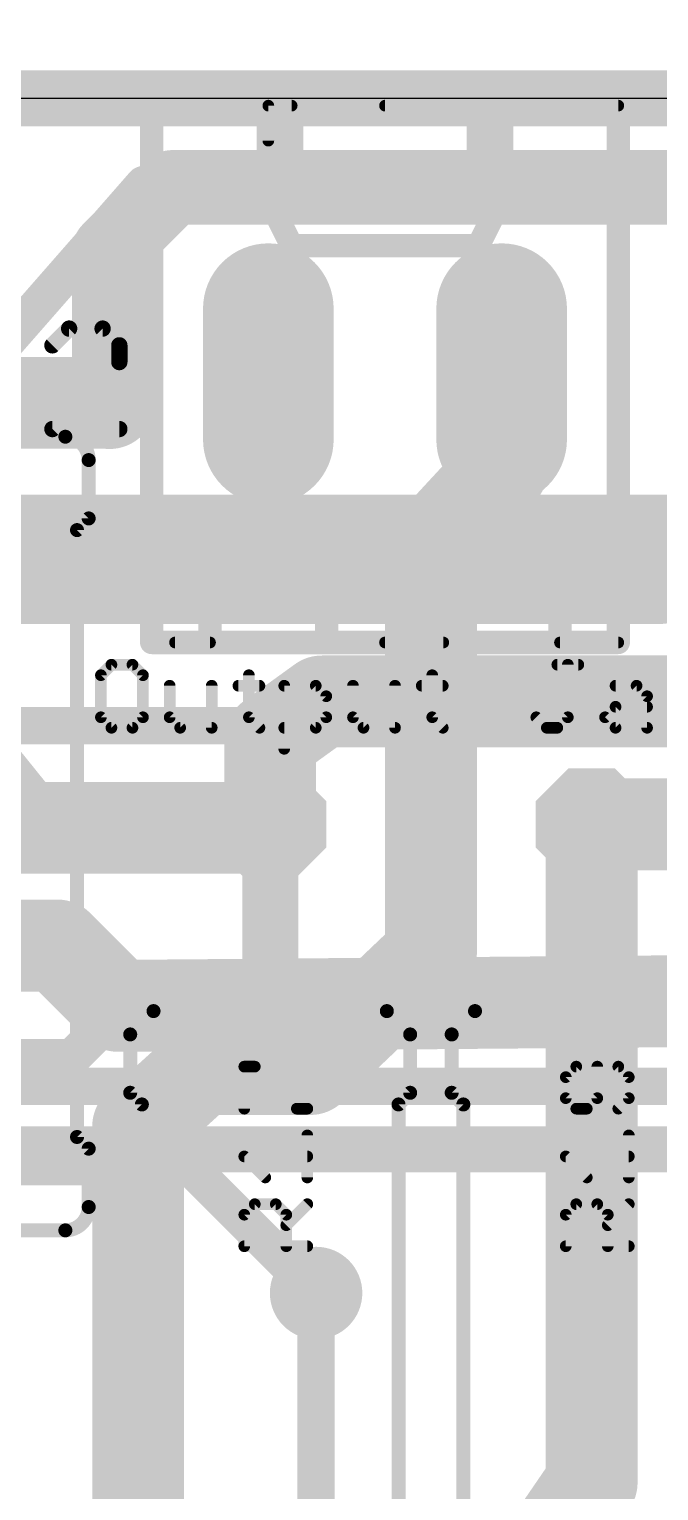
# Model space of a CAD drawing. Header units: inches. Extents: x -5 to 142, y -3 to 122.
# Drawn here: x 95.38 to 102.23, y 65.35 to 81.25 of the extents above; entities that cross this region are included whole.
import ezdxf

# ---------------------------------------------------------------- set-up
doc = ezdxf.new("R2010")
doc.units = ezdxf.units.IN
doc.header["$MEASUREMENT"] = 0
for name, color, linetype in [('1', 22, 'Continuous'), ('15', 22, 'Continuous'), ('16', 175, 'Continuous'), ('17', 82, 'Continuous'), ('18', 82, 'Continuous'), ('2', 175, 'Continuous'), ('20', 7, 'Continuous'), ('21', 253, 'Continuous'), ('25', 253, 'Continuous'), ('27', 253, 'Continuous'), ('51', 253, 'Continuous')]:
    doc.layers.add(name, color=color, linetype=linetype)

# ---------------------------------------------------------------- blocks, each defined once
blk = doc.blocks.new('RECT')
blk.add_solid([(-0.5, -0.5), (0.5, -0.5), (-0.5, 0.5), (0.5, 0.5)])
blk = doc.blocks.new('LONGP100')
at = {"const_width": 1}
blk.add_lwpolyline([(-0.5, 0), (0.5, 0)], dxfattribs=at)
at = {"const_width": 0.5}
for points in [[(-0.5, 0.25, 1), (-0.5, -0.25)], [(0.5, -0.25, 1), (0.5, 0.25)]]:
    blk.add_lwpolyline(points, format="xyb", dxfattribs=at)
blk = doc.blocks.new('ROUNDP')
at = {"const_width": 0.5}
blk.add_lwpolyline([(0, -0.25, 1), (0, 0.25, 1), (0, -0.25)], format="xyb", dxfattribs=at)
blk = doc.blocks.new('OCTAGONP')
at = {"const_width": 0.5}
blk.add_lwpolyline([(-0.25, -0.1036), (-0.25, 0.1036), (-0.1036, 0.25), (0.1036, 0.25), (0.25, 0.1036), (0.25, -0.1036), (0.1036, -0.25), (-0.1036, -0.25), (-0.25, -0.1036), (-0.25, 0.1036)], dxfattribs=at)
blk = doc.blocks.new('ROUNDV')
at = {"const_width": 0.5}
blk.add_lwpolyline([(0, -0.25, 1), (0, 0.25, 1), (0, -0.25)], format="xyb", dxfattribs=at)

msp = doc.modelspace()

# ---------------------------------------------------------------- linework, layer by layer
msp.add_lwpolyline([(137, 106.5), (128, 106.5), (128, 85.5), (109.5, 85.5), (109.5, 80.5), (2, 80.5), (2, 34.5), (127, 34.5), (127, 9.5), (137, 9.5), (137, 34.5), (137, 80.5), (137, 85.5)], close=True)
msp.add_circle((118, 94), 16)
at = {"layer": '1'}
for points, const_width in [([(2, 80.5), (109.5, 80.5)], 0.4064), ([(96.25, 78.8438), (96.9375, 79.5312)], 0.8128), ([(96.9375, 79.5312), (110.5, 79.5312)], 0.8128), ([(96.25, 77.1875), (96.25, 78.8438)], 0.8128), ([(100.52, 77.5), (100.52, 76.4575)], 1), ([(100.52, 76.4575), (99.75, 75.625)], 1), ([(99.75, 75.625), (99.75, 71.1875)], 1), ([(94.5312, 73.5312), (95.3125, 72.5625)], 1), ([(95.3125, 72.5625), (97.9625, 72.5625)], 1), ([(97.9625, 72.5625), (98, 72.6)], 1), ([(101.5, 72.6), (104.6625, 72.6)], 1), ([(101.5, 65.4375), (101.5, 72.6)], 1), ([(99.75, 71.1875), (98.4375, 69.9375)], 1), ([(97.25, 69.9375), (96.5625, 69.3125)], 1), ([(98.4375, 69.9375), (97.25, 69.9375)], 1), ([(96.5625, 69.3125), (96.5625, 64.5)], 1), ([(100.6875, 64.25), (101.5, 65.4375)], 1)]:
    msp.add_lwpolyline(points, dxfattribs=dict(at, const_width=const_width))
for points, const_width in [([(96.9375, 79.7345, 1), (96.9375, 79.328)], 0.4064), ([(97.0812, 79.3876, 1), (96.7938, 79.6749)], 0.4064), ([(96.4532, 78.8438, 1), (96.0468, 78.8438)], 0.4064), ([(96.1063, 78.9874, 1), (96.3937, 78.7001)], 0.4064), ([(100.77, 77.5, 1), (100.27, 77.5)], 0.5), ([(96.0468, 77.1875, 1), (96.4532, 77.1875)], 0.4064), ([(100.7035, 76.2877, 1), (100.3365, 76.6273)], 0.5), ([(100.27, 76.4575, 1), (100.77, 76.4575)], 0.5), ([(100, 75.625, 1), (99.5, 75.625)], 0.5), ([(99.5665, 75.7948, 1), (99.9335, 75.4552)], 0.5), ([(95.3125, 72.8125, 1), (95.3125, 72.3125)], 0.5), ([(98.1768, 72.4232, 1), (97.8232, 72.7768)], 0.5), ([(97.9625, 72.3125, 1), (97.9625, 72.8125)], 0.5), ([(101.5, 72.85, 1), (101.5, 72.35)], 0.5), ([(101.75, 72.6, 1), (101.25, 72.6)], 0.5), ([(95.1179, 72.4056, 1), (95.5071, 72.7194)], 0.5), ([(97.7857, 72.7393, 1), (98.1393, 72.3857)], 0.5), ([(99.9224, 71.0065, 1), (99.5776, 71.3685)], 0.5), ([(99.5, 71.1875, 1), (100, 71.1875)], 0.5), ([(97.25, 70.1875, 1), (97.25, 69.6875)], 0.5), ([(97.4182, 69.7525, 1), (97.0818, 70.1225)], 0.5), ([(98.2651, 70.1185, 1), (98.6099, 69.7565)], 0.5), ([(98.4375, 69.6875, 1), (98.4375, 70.1875)], 0.5), ([(96.8125, 69.3125, 1), (96.3125, 69.3125)], 0.5), ([(96.3943, 69.4975, 1), (96.7307, 69.1275)], 0.5), ([(101.7063, 65.2963, 1), (101.2937, 65.5787)], 0.5), ([(101.25, 65.4375, 1), (101.75, 65.4375)], 0.5)]:
    msp.add_lwpolyline(points, format="xyb", dxfattribs=dict(at, const_width=const_width))
at = {"layer": '15'}
for points, const_width in [([(109.5, 80.5), (2, 80.5)], 0.6096), ([(96.625, 79.5625), (94.875, 77.5625)], 0.4064), ([(96.625, 79.5625), (106, 79.5625)], 0.4064), ([(70.6875, 75.6875), (112.1875, 75.6875)], 1), ([(96.3125, 70.5312), (95.8438, 70.0625)], 0.4064), ([(107.4375, 70.5312), (96.3125, 70.5312)], 0.4064), ([(95.8438, 70.0625), (93.0625, 70.0625)], 0.4064), ([(97.125, 68.875), (90.375, 68.875)], 0.4064), ([(98.5, 67.5), (97.125, 68.875)], 0.4064)]:
    msp.add_lwpolyline(points, dxfattribs=dict(at, const_width=const_width))
at = {"layer": '15', "const_width": 0.2032}
for points in [[(96.625, 79.6641, 1), (96.625, 79.4609)], [(96.7015, 79.4956, 1), (96.5485, 79.6294)], [(96.3125, 70.6328, 1), (96.3125, 70.4297)], [(96.3843, 70.4594, 1), (96.2407, 70.6031)], [(95.7719, 70.1343, 1), (95.9156, 69.9907)], [(95.8438, 69.9609, 1), (95.8438, 70.1641)], [(97.1968, 68.9468, 1), (97.0532, 68.8032)], [(97.125, 68.7734, 1), (97.125, 68.9766)], [(98.4282, 67.4282, 1), (98.5718, 67.5718)]]:
    msp.add_lwpolyline(points, format="xyb", dxfattribs=at)
at = {"layer": '16'}
for points, const_width in [([(2, 80.5), (109.5, 80.5)], 0.4064), ([(91, 77.1875), (96.25, 77.1875)], 1), ([(94.2, 73.675), (103.2313, 73.675)], 0.4064), ([(95, 69.75), (105.3125, 69.75)], 0.4064)]:
    msp.add_lwpolyline(points, dxfattribs=dict(at, const_width=const_width))
at = {"layer": '16', "const_width": 0.5}
msp.add_lwpolyline([(96.25, 76.9375, 1), (96.25, 77.4375)], format="xyb", dxfattribs=at)
at = {"layer": '2'}
for points, const_width in [([(2, 80.5), (109.5, 80.5)], 0.6096), ([(102.25, 75.2812), (102.8438, 75.9375)], 1), ([(85.125, 75.2812), (102.25, 75.2812)], 1), ([(98.5625, 73.9375), (98, 73.5312)], 1), ([(102.8438, 73.9375), (98.5625, 73.9375)], 1), ([(98, 73.5312), (98, 72.6)], 1), ([(94.8125, 71.2812), (95.6875, 71.2812)], 1), ([(95.6875, 71.2812), (96.3438, 70.625)], 1), ([(96.3438, 70.625), (111.4688, 70.75)], 1), ([(108.0312, 69.0625), (87.625, 69.0625)], 0.5), ([(98.5, 64.1875), (98.5, 67.5)], 0.4064)]:
    msp.add_lwpolyline(points, dxfattribs=dict(at, const_width=const_width))
for points, const_width in [([(102.25, 75.0312, 1), (102.25, 75.5312)], 0.5), ([(102.0646, 75.449, 1), (102.4354, 75.1135)], 0.5), ([(98.5625, 74.1875, 1), (98.5625, 73.6875)], 0.5), ([(98.7089, 73.7348, 1), (98.4161, 74.1402)], 0.5), ([(98.25, 73.5312, 1), (97.75, 73.5312)], 0.5), ([(97.8536, 73.7339, 1), (98.1464, 73.3286)], 0.5), ([(97.75, 72.6, 1), (98.25, 72.6)], 0.5), ([(95.8643, 71.458, 1), (95.5107, 71.1045)], 0.5), ([(95.6875, 71.0312, 1), (95.6875, 71.5312)], 0.5), ([(96.3417, 70.875, 1), (96.3458, 70.375)], 0.5), ([(96.167, 70.4482, 1), (96.5205, 70.8018)], 0.5), ([(98.6016, 67.5, 1), (98.3984, 67.5)], 0.2032)]:
    msp.add_lwpolyline(points, format="xyb", dxfattribs=dict(at, const_width=const_width))
at = {"layer": '20'}
msp.add_line((109.5, 80.5), (2, 80.5), dxfattribs=at)
at = {"layer": '21'}
for points, const_width in [([(96.71, 77.5), (96.71, 80.421)], 0.254), ([(96.71, 80.421), (97.98, 80.421)], 0.254), ([(97.98, 80.421), (99.25, 80.421)], 0.254), ([(97.98, 79.405), (97.98, 80.421)], 0.254), ([(97.98, 80.04), (97.98, 80.421)], 0.127), ([(98.234, 80.421), (97.98, 80.421)], 0.127), ([(98.234, 80.421), (98.234, 79.405)], 0.254), ([(101.79, 80.421), (99.25, 80.421)], 0.127), ([(100.266, 80.421), (100.266, 79.405)], 0.254), ([(100.52, 79.405), (100.52, 80.421)], 0.254), ([(101.79, 77.5), (101.79, 80.421)], 0.254), ([(97.98, 79.405), (98.234, 79.405)], 0.254), ([(97.98, 79.405), (98.234, 78.897)], 0.254), ([(98.234, 79.405), (100.266, 79.405)], 0.254), ([(100.266, 79.405), (100.52, 79.405)], 0.254), ([(100.266, 78.897), (100.52, 79.405)], 0.254), ([(98.234, 78.897), (100.266, 78.897)], 0.254), ([(95.8112, 77.9947), (95.629, 77.8125)], 0.1778), ([(96.1756, 77.9947), (95.8112, 77.9947)], 0.1778), ([(96.3578, 77.8125), (96.1756, 77.9947)], 0.1778), ([(96.3578, 77.6304), (96.3578, 77.8125)], 0.1778), ([(95.629, 76.9016), (96.3578, 77.6304)], 0.1778), ([(96.71, 77.5), (96.71, 74.579)], 0.254), ([(101.79, 77.5), (101.79, 74.579)], 0.254), ([(96.3578, 76.9016), (95.629, 76.9016)], 0.1778), ([(93.23, 76.818), (95.77, 76.818)], 0.1524), ([(96.024, 76.564), (96.024, 75.929)], 0.1524), ([(95.897, 75.802), (96.024, 75.929)], 0.1524), ([(95.897, 69.198), (95.897, 75.802)], 0.1524), ([(97.345, 74.579), (97.345, 75.214)], 0.254), ([(97.345, 75.214), (98.615, 75.214)], 0.254), ([(98.615, 75.214), (98.615, 74.579)], 0.254), ([(99.885, 74.579), (99.885, 75.214)], 0.254), ([(99.885, 75.214), (101.155, 75.214)], 0.254), ([(101.155, 75.214), (101.155, 74.579)], 0.254), ([(96.71, 74.579), (99.25, 74.579)], 0.254), ([(96.71, 74.579), (97.345, 74.579)], 0.254), ([(96.964, 74.579), (97.345, 74.579)], 0.127), ([(98.615, 74.579), (99.885, 74.579)], 0.254), ([(99.885, 74.579), (99.25, 74.579)], 0.127), ([(101.155, 74.579), (99.885, 74.579)], 0.254), ([(101.155, 74.579), (101.79, 74.579)], 0.254), ([(101.79, 74.579), (101.155, 74.579)], 0.127), ([(96.73, 70.568), (99.27, 70.568)], 0.1524), ([(100.23, 70.568), (102.77, 70.568)], 0.1524), ([(96.476, 70.314), (96.476, 69.679)], 0.1524), ([(99.524, 70.314), (99.524, 69.679)], 0.1524), ([(99.976, 70.314), (99.976, 69.679)], 0.1524), ([(96.603, 69.552), (96.476, 69.679)], 0.1524), ([(99.397, 69.552), (99.524, 69.679)], 0.1524), ([(100.103, 69.552), (99.976, 69.679)], 0.1524), ([(96.603, 62.948), (96.603, 69.552)], 0.1524), ([(99.397, 62.948), (99.397, 69.552)], 0.1524), ([(100.103, 62.948), (100.103, 69.552)], 0.1524), ([(95.897, 69.198), (96.024, 69.071)], 0.1524), ([(96.024, 68.436), (96.024, 69.071)], 0.1524), ([(93.23, 68.182), (95.77, 68.182)], 0.1524)]:
    msp.add_lwpolyline(points, dxfattribs=dict(at, const_width=const_width))
for points, const_width in [([(96.7735, 80.421, 1), (96.6465, 80.421)], 0.127), ([(96.71, 80.4845, 1), (96.71, 80.3575)], 0.127), ([(97.98, 80.4845, 1), (97.98, 80.3575)], 0.127), ([(98.0435, 80.421, 1), (97.9165, 80.421)], 0.127), ([(97.98, 80.3575, 1), (97.98, 80.4845)], 0.127), ([(97.98, 80.4528, 1), (97.98, 80.3892)], 0.0635), ([(98.0118, 80.421, 1), (97.9483, 80.421)], 0.0635), ([(98.2975, 80.421, 1), (98.1705, 80.421)], 0.127), ([(98.234, 80.3892, 1), (98.234, 80.4528)], 0.0635), ([(99.25, 80.4528, 1), (99.25, 80.3892)], 0.0635), ([(99.25, 80.3575, 1), (99.25, 80.4845)], 0.127), ([(100.3295, 80.421, 1), (100.2025, 80.421)], 0.127), ([(100.5835, 80.421, 1), (100.4565, 80.421)], 0.127), ([(101.8535, 80.421, 1), (101.7265, 80.421)], 0.127), ([(101.79, 80.3892, 1), (101.79, 80.4528)], 0.0635), ([(97.9483, 80.04, 1), (98.0118, 80.04)], 0.0635), ([(97.98, 79.4685, 1), (97.98, 79.3415)], 0.127), ([(98.0368, 79.4334, 1), (97.9232, 79.3766)], 0.127), ([(98.234, 79.4685, 1), (98.234, 79.3415)], 0.127), ([(98.234, 79.3415, 1), (98.234, 79.4685)], 0.127), ([(100.266, 79.4685, 1), (100.266, 79.3415)], 0.127), ([(100.266, 79.3415, 1), (100.266, 79.4685)], 0.127), ([(100.5768, 79.3766, 1), (100.4632, 79.4334)], 0.127), ([(100.52, 79.3415, 1), (100.52, 79.4685)], 0.127), ([(97.9165, 79.405, 1), (98.0435, 79.405)], 0.127), ([(98.1705, 79.405, 1), (98.2975, 79.405)], 0.127), ([(100.2025, 79.405, 1), (100.3295, 79.405)], 0.127), ([(100.4565, 79.405, 1), (100.5835, 79.405)], 0.127), ([(98.234, 78.9605, 1), (98.234, 78.8335)], 0.127), ([(98.1772, 78.8686, 1), (98.2908, 78.9254)], 0.127), ([(100.2092, 78.9254, 1), (100.3228, 78.8686)], 0.127), ([(100.266, 78.8335, 1), (100.266, 78.9605)], 0.127), ([(95.8112, 78.0392, 1), (95.8112, 77.9503)], 0.0889), ([(95.8426, 77.9633, 1), (95.7798, 78.0262)], 0.0889), ([(96.207, 78.0262, 1), (96.1441, 77.9633)], 0.0889), ([(96.1756, 77.9503, 1), (96.1756, 78.0392)], 0.0889), ([(95.5976, 77.844, 1), (95.6604, 77.7811)], 0.0889), ([(96.4022, 77.8125, 1), (96.3133, 77.8125)], 0.0889), ([(96.3263, 77.7811, 1), (96.3892, 77.844)], 0.0889), ([(96.3133, 77.6304, 1), (96.4022, 77.6304)], 0.0889), ([(96.3892, 77.5989, 1), (96.3263, 77.6618)], 0.0889), ([(96.7735, 77.5, 1), (96.6465, 77.5)], 0.127), ([(101.8535, 77.5, 1), (101.7265, 77.5)], 0.127), ([(96.6465, 77.5, 1), (96.7735, 77.5)], 0.127), ([(101.7265, 77.5, 1), (101.8535, 77.5)], 0.127), ([(95.5976, 76.933, 1), (95.6604, 76.8702)], 0.0889), ([(95.629, 76.946, 1), (95.629, 76.8572)], 0.0889), ([(96.3578, 76.8572, 1), (96.3578, 76.946)], 0.0889), ([(96.024, 76.564, 0.4142), (95.77, 76.818)], 0.1524), ([(95.77, 76.8561, 1), (95.77, 76.7799)], 0.0762), ([(95.77, 76.7799, 1), (95.77, 76.8561)], 0.0762), ([(96.0621, 76.564, 1), (95.9859, 76.564)], 0.0762), ([(95.9859, 76.564, 1), (96.0621, 76.564)], 0.0762), ([(95.9351, 75.802, 1), (95.8589, 75.802)], 0.0762), ([(95.8701, 75.8289, 1), (95.9239, 75.7751)], 0.0762), ([(95.9859, 75.929, 1), (96.0621, 75.929)], 0.0762), ([(96.0509, 75.9021, 1), (95.9971, 75.9559)], 0.0762), ([(97.4085, 75.214, 1), (97.2815, 75.214)], 0.127), ([(97.345, 75.2775, 1), (97.345, 75.1505)], 0.127), ([(98.6785, 75.214, 1), (98.5515, 75.214)], 0.127), ([(98.615, 75.1505, 1), (98.615, 75.2775)], 0.127), ([(99.9485, 75.214, 1), (99.8215, 75.214)], 0.127), ([(99.885, 75.2775, 1), (99.885, 75.1505)], 0.127), ([(101.2185, 75.214, 1), (101.0915, 75.214)], 0.127), ([(101.155, 75.1505, 1), (101.155, 75.2775)], 0.127), ([(96.71, 74.6425, 1), (96.71, 74.5155)], 0.127), ([(96.71, 74.6425, 1), (96.71, 74.5155)], 0.127), ([(96.6465, 74.579, 1), (96.7735, 74.579)], 0.127), ([(96.964, 74.6108, 1), (96.964, 74.5472)], 0.0635), ([(97.2815, 74.579, 1), (97.4085, 74.579)], 0.127), ([(97.345, 74.5155, 1), (97.345, 74.6425)], 0.127), ([(97.345, 74.5472, 1), (97.345, 74.6108)], 0.0635), ([(98.615, 74.6425, 1), (98.615, 74.5155)], 0.127), ([(98.5515, 74.579, 1), (98.6785, 74.579)], 0.127), ([(99.25, 74.6108, 1), (99.25, 74.5472)], 0.0635), ([(99.25, 74.5155, 1), (99.25, 74.6425)], 0.127), ([(99.885, 74.6425, 1), (99.885, 74.5155)], 0.127), ([(99.8215, 74.579, 1), (99.9485, 74.579)], 0.127), ([(99.885, 74.5155, 1), (99.885, 74.6425)], 0.127), ([(99.885, 74.5472, 1), (99.885, 74.6108)], 0.0635), ([(101.155, 74.6425, 1), (101.155, 74.5155)], 0.127), ([(101.0915, 74.579, 1), (101.2185, 74.579)], 0.127), ([(101.155, 74.6108, 1), (101.155, 74.5472)], 0.0635), ([(101.155, 74.5155, 1), (101.155, 74.6425)], 0.127), ([(101.7265, 74.579, 1), (101.8535, 74.579)], 0.127), ([(101.79, 74.5155, 1), (101.79, 74.6425)], 0.127), ([(101.79, 74.5472, 1), (101.79, 74.6108)], 0.0635), ([(96.73, 70.568, 0.4142), (96.476, 70.314)], 0.1524), ([(96.73, 70.6061, 1), (96.73, 70.5299)], 0.0762), ([(96.73, 70.5299, 1), (96.73, 70.6061)], 0.0762), ([(99.524, 70.314, 0.4142), (99.27, 70.568)], 0.1524), ([(99.27, 70.6061, 1), (99.27, 70.5299)], 0.0762), ([(99.27, 70.5299, 1), (99.27, 70.6061)], 0.0762), ([(100.23, 70.568, 0.4142), (99.976, 70.314)], 0.1524), ([(100.23, 70.6061, 1), (100.23, 70.5299)], 0.0762), ([(100.23, 70.5299, 1), (100.23, 70.6061)], 0.0762), ([(96.5141, 70.314, 1), (96.4379, 70.314)], 0.0762), ([(96.4379, 70.314, 1), (96.5141, 70.314)], 0.0762), ([(99.5621, 70.314, 1), (99.4859, 70.314)], 0.0762), ([(99.4859, 70.314, 1), (99.5621, 70.314)], 0.0762), ([(100.0141, 70.314, 1), (99.9379, 70.314)], 0.0762), ([(99.9379, 70.314, 1), (100.0141, 70.314)], 0.0762), ([(96.4379, 69.679, 1), (96.5141, 69.679)], 0.0762), ([(96.5029, 69.7059, 1), (96.4491, 69.6521)], 0.0762), ([(99.4859, 69.679, 1), (99.5621, 69.679)], 0.0762), ([(99.5509, 69.6521, 1), (99.4971, 69.7059)], 0.0762), ([(99.9379, 69.679, 1), (100.0141, 69.679)], 0.0762), ([(100.0029, 69.7059, 1), (99.9491, 69.6521)], 0.0762), ([(96.6411, 69.552, 1), (96.5649, 69.552)], 0.0762), ([(96.5761, 69.5251, 1), (96.6299, 69.5789)], 0.0762), ([(99.4351, 69.552, 1), (99.3589, 69.552)], 0.0762), ([(99.3701, 69.5789, 1), (99.4239, 69.5251)], 0.0762), ([(100.1411, 69.552, 1), (100.0649, 69.552)], 0.0762), ([(100.0761, 69.5251, 1), (100.1299, 69.5789)], 0.0762), ([(95.8589, 69.198, 1), (95.9351, 69.198)], 0.0762), ([(95.9239, 69.2249, 1), (95.8701, 69.1711)], 0.0762), ([(96.0621, 69.071, 1), (95.9859, 69.071)], 0.0762), ([(95.9971, 69.0441, 1), (96.0509, 69.0979)], 0.0762), ([(95.77, 68.182, 0.4142), (96.024, 68.436)], 0.1524), ([(96.0621, 68.436, 1), (95.9859, 68.436)], 0.0762), ([(95.9859, 68.436, 1), (96.0621, 68.436)], 0.0762), ([(95.77, 68.2201, 1), (95.77, 68.1439)], 0.0762), ([(95.77, 68.1439, 1), (95.77, 68.2201)], 0.0762)]:
    msp.add_lwpolyline(points, format="xyb", dxfattribs=dict(at, const_width=const_width))
at = {"layer": '25', "const_width": 0.127}
for points in [[(97.7179, 69.5061), (97.7179, 69.9637)], [(97.7179, 69.9637), (97.8323, 69.9637)], [(97.8323, 69.9637), (98.2899, 69.5061)], [(101.3323, 69.9637), (101.2179, 69.8493)], [(101.7899, 69.9637), (101.3323, 69.9637)], [(101.5611, 69.6205), (101.5611, 69.9637)], [(101.9043, 69.8493), (101.7899, 69.9637)], [(101.2179, 69.8493), (101.2179, 69.6205)], [(101.9043, 69.6205), (101.9043, 69.8493)], [(101.2179, 69.6205), (101.3323, 69.5061)], [(101.4467, 69.5061), (101.5611, 69.6205)], [(101.7899, 69.5061), (101.9043, 69.6205)], [(98.2899, 69.5061), (98.4043, 69.5061)], [(101.3323, 69.5061), (101.4467, 69.5061)], [(98.4043, 68.7577), (98.4043, 69.2153)], [(101.9043, 68.7577), (101.9043, 69.2153)], [(97.9467, 68.7577), (97.7179, 68.9865)], [(97.7179, 68.9865), (98.4043, 68.9865)], [(101.4467, 68.7577), (101.2179, 68.9865)], [(101.2179, 68.9865), (101.9043, 68.9865)], [(97.7179, 68.3524), (97.8323, 68.4668)], [(97.7179, 68.0093), (97.7179, 68.3524)], [(97.8323, 68.4668), (98.0611, 68.4668)], [(98.0611, 68.4668), (98.1755, 68.3524)], [(98.1755, 68.238), (98.4043, 68.4668)], [(98.1755, 68.3524), (98.1755, 68.0093)], [(101.2179, 68.3524), (101.3323, 68.4668)], [(101.2179, 68.0093), (101.2179, 68.3524)], [(101.3323, 68.4668), (101.5611, 68.4668)], [(101.5611, 68.4668), (101.6755, 68.3524)], [(101.6755, 68.238), (101.9043, 68.4668)], [(101.6755, 68.3524), (101.6755, 68.0093)], [(98.4043, 68.0093), (97.7179, 68.0093)], [(101.9043, 68.0093), (101.2179, 68.0093)]]:
    msp.add_lwpolyline(points, dxfattribs=at)
at = {"layer": '25', "const_width": 0.0635}
for points in [[(97.7497, 69.9637, 1), (97.6862, 69.9637)], [(97.7179, 69.9954, 1), (97.7179, 69.9319)], [(97.8548, 69.9861, 1), (97.8099, 69.9412)], [(97.8323, 69.9319, 1), (97.8323, 69.9954)], [(101.3323, 69.9954, 1), (101.3323, 69.9319)], [(101.3548, 69.9412, 1), (101.3099, 69.9861)], [(101.5929, 69.9637, 1), (101.5294, 69.9637)], [(101.8124, 69.9861, 1), (101.7675, 69.9412)], [(101.7899, 69.9319, 1), (101.7899, 69.9954)], [(101.2497, 69.8493, 1), (101.1862, 69.8493)], [(101.1955, 69.8717, 1), (101.2404, 69.8268)], [(101.9361, 69.8493, 1), (101.8726, 69.8493)], [(101.8818, 69.8268, 1), (101.9268, 69.8717)], [(101.2404, 69.6429, 1), (101.1955, 69.598)], [(101.5836, 69.598, 1), (101.5387, 69.6429)], [(101.9268, 69.598, 1), (101.8818, 69.6429)], [(97.6862, 69.5061, 1), (97.7497, 69.5061)], [(98.2899, 69.5378, 1), (98.2899, 69.4743)], [(98.2675, 69.4836, 1), (98.3124, 69.5285)], [(98.4043, 69.4743, 1), (98.4043, 69.5378)], [(101.1862, 69.6205, 1), (101.2497, 69.6205)], [(101.3323, 69.5378, 1), (101.3323, 69.4743)], [(101.3099, 69.4836, 1), (101.3548, 69.5285)], [(101.4243, 69.5285, 1), (101.4692, 69.4836)], [(101.4467, 69.4743, 1), (101.4467, 69.5378)], [(101.5294, 69.6205, 1), (101.5929, 69.6205)], [(101.7675, 69.5285, 1), (101.8124, 69.4836)], [(101.8726, 69.6205, 1), (101.9361, 69.6205)], [(98.4361, 69.2153, 1), (98.3726, 69.2153)], [(101.9361, 69.2153, 1), (101.8726, 69.2153)], [(97.7179, 69.0182, 1), (97.7179, 68.9547)], [(97.7404, 69.0089, 1), (97.6955, 68.964)], [(98.4043, 68.9547, 1), (98.4043, 69.0182)], [(101.2179, 69.0182, 1), (101.2179, 68.9547)], [(101.2404, 69.0089, 1), (101.1955, 68.964)], [(101.9043, 68.9547, 1), (101.9043, 69.0182)], [(97.9243, 68.7352, 1), (97.9692, 68.7801)], [(98.3726, 68.7577, 1), (98.4361, 68.7577)], [(101.4243, 68.7352, 1), (101.4692, 68.7801)], [(101.8726, 68.7577, 1), (101.9361, 68.7577)], [(97.7497, 68.3524, 1), (97.6862, 68.3524)], [(97.6955, 68.3749, 1), (97.7404, 68.33)], [(97.8323, 68.4986, 1), (97.8323, 68.4351)], [(97.8548, 68.4444, 1), (97.8099, 68.4893)], [(98.0836, 68.4893, 1), (98.0387, 68.4444)], [(98.0611, 68.4351, 1), (98.0611, 68.4986)], [(98.2073, 68.3524, 1), (98.1438, 68.3524)], [(98.1531, 68.33, 1), (98.198, 68.3749)], [(98.4268, 68.4444, 1), (98.3818, 68.4893)], [(101.2497, 68.3524, 1), (101.1862, 68.3524)], [(101.1955, 68.3749, 1), (101.2404, 68.33)], [(101.3323, 68.4986, 1), (101.3323, 68.4351)], [(101.3548, 68.4444, 1), (101.3099, 68.4893)], [(101.5836, 68.4893, 1), (101.5387, 68.4444)], [(101.5611, 68.4351, 1), (101.5611, 68.4986)], [(101.7073, 68.3524, 1), (101.6438, 68.3524)], [(101.6531, 68.33, 1), (101.698, 68.3749)], [(101.9268, 68.4444, 1), (101.8818, 68.4893)], [(98.1531, 68.2605, 1), (98.198, 68.2156)], [(101.6531, 68.2605, 1), (101.698, 68.2156)], [(97.7179, 68.041, 1), (97.7179, 67.9775)], [(98.4043, 67.9775, 1), (98.4043, 68.041)], [(101.2179, 68.041, 1), (101.2179, 67.9775)], [(101.9043, 67.9775, 1), (101.9043, 68.041)], [(97.6862, 68.0093, 1), (97.7497, 68.0093)], [(98.1438, 68.0093, 1), (98.2073, 68.0093)], [(101.1862, 68.0093, 1), (101.2497, 68.0093)], [(101.6438, 68.0093, 1), (101.7073, 68.0093)]]:
    msp.add_lwpolyline(points, format="xyb", dxfattribs=at)
at = {"layer": '27', "const_width": 0.127}
for points in [[(96.2716, 74.3374), (96.1573, 74.223)], [(96.1573, 74.223), (96.1573, 73.7654)], [(96.5004, 74.3374), (96.2716, 74.3374)], [(96.6148, 74.223), (96.5004, 74.3374)], [(96.6148, 73.7654), (96.6148, 74.223)], [(97.7685, 74.223), (97.7685, 73.7654)], [(99.7643, 74.223), (99.7643, 73.7654)], [(101.126, 74.3374), (101.3548, 74.3374)], [(101.2404, 73.7654), (101.2404, 74.3374)], [(96.9057, 74.1086), (96.9057, 73.7654)], [(97.3633, 73.651), (97.3633, 74.1086)], [(97.6541, 74.1086), (97.8829, 74.1086)], [(98.153, 73.4222), (98.153, 74.1086)], [(98.153, 74.1086), (98.4962, 74.1086)], [(98.4962, 74.1086), (98.6106, 73.9942)], [(98.9014, 74.1086), (98.9014, 73.7654)], [(99.359, 73.651), (99.359, 74.1086)], [(99.6499, 74.1086), (99.8787, 74.1086)], [(101.76, 74.1086), (101.9888, 74.1086)], [(101.9888, 74.1086), (102.1032, 73.9942)], [(98.6106, 73.9942), (98.6106, 73.7654)], [(102.1032, 73.9942), (102.1032, 73.651)], [(96.1573, 73.7654), (96.2716, 73.651)], [(96.5004, 73.651), (96.6148, 73.7654)], [(96.9057, 73.7654), (97.0201, 73.651)], [(97.7685, 73.7654), (97.8829, 73.651)], [(98.6106, 73.7654), (98.4962, 73.651)], [(98.9014, 73.7654), (99.0158, 73.651)], [(99.7643, 73.7654), (99.8787, 73.651)], [(100.8972, 73.7654), (101.0116, 73.651)], [(101.126, 73.651), (101.2404, 73.7654)], [(101.6456, 73.7654), (101.76, 73.8798)], [(101.76, 73.651), (101.6456, 73.7654)], [(101.76, 73.8798), (102.1032, 73.8798)], [(96.2716, 73.651), (96.5004, 73.651)], [(97.0201, 73.651), (97.3633, 73.651)], [(98.4962, 73.651), (98.153, 73.651)], [(99.0158, 73.651), (99.359, 73.651)], [(101.0116, 73.651), (101.126, 73.651)], [(102.1032, 73.651), (101.76, 73.651)]]:
    msp.add_lwpolyline(points, dxfattribs=at)
at = {"layer": '27', "const_width": 0.0635}
for points in [[(96.189, 74.223, 1), (96.1255, 74.223)], [(96.1348, 74.2454, 1), (96.1797, 74.2005)], [(96.2716, 74.3691, 1), (96.2716, 74.3056)], [(96.2941, 74.3149, 1), (96.2492, 74.3598)], [(96.5229, 74.3598, 1), (96.478, 74.3149)], [(96.5004, 74.3056, 1), (96.5004, 74.3691)], [(96.6466, 74.223, 1), (96.5831, 74.223)], [(96.5924, 74.2005, 1), (96.6373, 74.2454)], [(97.8002, 74.223, 1), (97.7367, 74.223)], [(99.796, 74.223, 1), (99.7325, 74.223)], [(101.126, 74.3691, 1), (101.126, 74.3056)], [(101.2722, 74.3374, 1), (101.2087, 74.3374)], [(101.3548, 74.3056, 1), (101.3548, 74.3691)], [(96.9374, 74.1086, 1), (96.8739, 74.1086)], [(97.395, 74.1086, 1), (97.3315, 74.1086)], [(97.6541, 74.1403, 1), (97.6541, 74.0768)], [(97.8829, 74.0768, 1), (97.8829, 74.1403)], [(98.153, 74.1403, 1), (98.153, 74.0768)], [(98.1848, 74.1086, 1), (98.1213, 74.1086)], [(98.5187, 74.131, 1), (98.4738, 74.0861)], [(98.4962, 74.0768, 1), (98.4962, 74.1403)], [(98.9332, 74.1086, 1), (98.8697, 74.1086)], [(99.3908, 74.1086, 1), (99.3273, 74.1086)], [(99.6499, 74.1403, 1), (99.6499, 74.0768)], [(99.8787, 74.0768, 1), (99.8787, 74.1403)], [(101.76, 74.1403, 1), (101.76, 74.0768)], [(102.0113, 74.131, 1), (101.9664, 74.0861)], [(101.9888, 74.0768, 1), (101.9888, 74.1403)], [(98.6424, 73.9942, 1), (98.5789, 73.9942)], [(98.5882, 73.9717, 1), (98.6331, 74.0166)], [(102.135, 73.9942, 1), (102.0715, 73.9942)], [(102.0808, 73.9717, 1), (102.1257, 74.0166)], [(96.1797, 73.7878, 1), (96.1348, 73.7429)], [(96.1255, 73.7654, 1), (96.189, 73.7654)], [(96.5831, 73.7654, 1), (96.6466, 73.7654)], [(96.6373, 73.7429, 1), (96.5924, 73.7878)], [(96.9281, 73.7878, 1), (96.8832, 73.7429)], [(96.8739, 73.7654, 1), (96.9374, 73.7654)], [(97.7909, 73.7878, 1), (97.746, 73.7429)], [(97.7367, 73.7654, 1), (97.8002, 73.7654)], [(98.5789, 73.7654, 1), (98.6424, 73.7654)], [(98.6331, 73.7429, 1), (98.5882, 73.7878)], [(98.8697, 73.7654, 1), (98.9332, 73.7654)], [(98.9239, 73.7878, 1), (98.879, 73.7429)], [(99.7867, 73.7878, 1), (99.7418, 73.7429)], [(99.7325, 73.7654, 1), (99.796, 73.7654)], [(100.9197, 73.7878, 1), (100.8748, 73.7429)], [(101.2087, 73.7654, 1), (101.2722, 73.7654)], [(101.2629, 73.7429, 1), (101.218, 73.7878)], [(101.6681, 73.7878, 1), (101.6232, 73.7429)], [(101.6232, 73.7878, 1), (101.6681, 73.7429)], [(101.76, 73.9115, 1), (101.76, 73.848)], [(101.7825, 73.8573, 1), (101.7376, 73.9022)], [(102.1032, 73.848, 1), (102.1032, 73.9115)], [(96.2716, 73.6828, 1), (96.2716, 73.6193)], [(96.2492, 73.6285, 1), (96.2941, 73.6735)], [(96.478, 73.6735, 1), (96.5229, 73.6285)], [(96.5004, 73.6193, 1), (96.5004, 73.6828)], [(97.0201, 73.6828, 1), (97.0201, 73.6193)], [(96.9976, 73.6285, 1), (97.0425, 73.6735)], [(97.3315, 73.651, 1), (97.395, 73.651)], [(97.3633, 73.6193, 1), (97.3633, 73.6828)], [(97.8604, 73.6285, 1), (97.9053, 73.6735)], [(98.153, 73.6828, 1), (98.153, 73.6193)], [(98.4738, 73.6735, 1), (98.5187, 73.6285)], [(98.4962, 73.6193, 1), (98.4962, 73.6828)], [(99.0158, 73.6828, 1), (99.0158, 73.6193)], [(98.9934, 73.6285, 1), (99.0383, 73.6735)], [(99.3273, 73.651, 1), (99.3908, 73.651)], [(99.359, 73.6193, 1), (99.359, 73.6828)], [(99.8562, 73.6285, 1), (99.9011, 73.6735)], [(101.0116, 73.6828, 1), (101.0116, 73.6193)], [(100.9892, 73.6285, 1), (101.0341, 73.6735)], [(101.1036, 73.6735, 1), (101.1485, 73.6285)], [(101.126, 73.6193, 1), (101.126, 73.6828)], [(101.76, 73.6828, 1), (101.76, 73.6193)], [(101.7376, 73.6285, 1), (101.7825, 73.6735)], [(102.0715, 73.651, 1), (102.135, 73.651)], [(102.1032, 73.6193, 1), (102.1032, 73.6828)], [(98.1213, 73.4222, 1), (98.1848, 73.4222)]]:
    msp.add_lwpolyline(points, format="xyb", dxfattribs=at)
at = {"layer": '51', "const_width": 0.6096}
for points in [[(98, 72.6), (98, 71.33)], [(101.5, 72.6), (101.5, 71.33)]]:
    msp.add_lwpolyline(points, dxfattribs=at)
at = {"layer": '51', "const_width": 0.3048}
for points in [[(98.1524, 72.6, 1), (97.8476, 72.6)], [(101.6524, 72.6, 1), (101.3476, 72.6)], [(97.8476, 71.33, 1), (98.1524, 71.33)], [(101.3476, 71.33, 1), (101.6524, 71.33)]]:
    msp.add_lwpolyline(points, format="xyb", dxfattribs=at)

# ---------------------------------------------------------------- block references
at = {"layer": '17'}
for name, p, xscale, yscale, rotation in [('LONGP100', (97.98, 77.5), 1.4224, 1.4224, 90), ('LONGP100', (97.98, 77.5), 1.4224, 1.4224, 90), ('LONGP100', (100.52, 77.5), 1.4224, 1.4224, 90), ('LONGP100', (100.52, 77.5), 1.4224, 1.4224, 90), ('ROUNDP', (97.98, 77.5), 1.4224, 1.4224, 90), ('ROUNDP', (97.98, 77.5), 1.4224, 1.4224, 90), ('ROUNDP', (100.52, 77.5), 1.4224, 1.4224, 90), ('ROUNDP', (100.52, 77.5), 1.4224, 1.4224, 90), ('OCTAGONP', (98, 72.6), 1.2192, 1.2192, 270), ('ROUNDP', (98, 72.6), 1.2192, 1.2192, 270), ('ROUNDP', (98, 72.6), 1.2192, 1.2192, 270), ('OCTAGONP', (98, 72.6), 1.2192, 1.2192, 270), ('OCTAGONP', (101.5, 72.6), 1.2192, 1.2192, 270), ('ROUNDP', (101.5, 72.6), 1.2192, 1.2192, 270), ('ROUNDP', (101.5, 72.6), 1.2192, 1.2192, 270), ('OCTAGONP', (101.5, 72.6), 1.2192, 1.2192, 270)]:
    msp.add_blockref(name, p, dxfattribs=dict(at, xscale=xscale, yscale=yscale, rotation=rotation))
at = {"layer": '18'}
for p, xscale, yscale in [((96.25, 77.1875), 1.0064, 1.0064), ((96.25, 77.1875), 1.0064, 1.0064), ((96.25, 77.1875), 0.9048, 0.9048), ((96.25, 77.1875), 0.9048, 0.9048), ((98.5, 67.5), 1.0064, 1.0064), ((98.5, 67.5), 1.0064, 1.0064), ((98.5, 67.5), 0.9048, 0.9048), ((98.5, 67.5), 0.9048, 0.9048)]:
    msp.add_blockref('ROUNDV', p, dxfattribs=dict(at, xscale=xscale, yscale=yscale))
at = {"layer": '21', "xscale": 0.8636, "yscale": 0.6096, "rotation": 270}
for p in [(98, 70.9998), (101.5, 70.9998)]:
    msp.add_blockref('RECT', p, dxfattribs=at)
at = {"layer": '51', "xscale": 0.508, "yscale": 0.508}
for p in [(97.98, 77.5), (100.52, 77.5)]:
    msp.add_blockref('RECT', p, dxfattribs=at)

doc.saveas('drawing.dxf')
